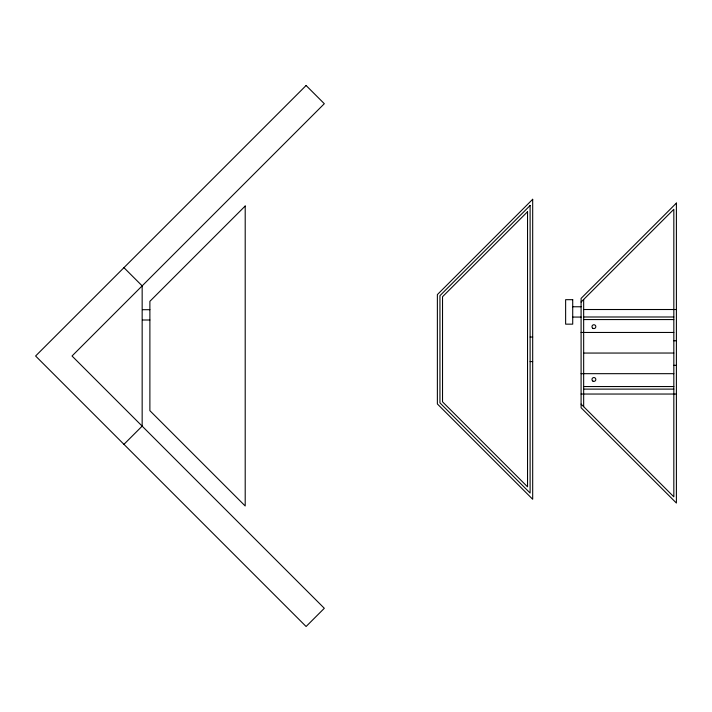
<?xml version="1.0" encoding="UTF-8"?>
<svg xmlns="http://www.w3.org/2000/svg" width="712" height="712" viewBox="0 0 712 712"><rect width="100%" height="100%" fill="white"/><g stroke="black" fill="none" stroke-linecap="round" stroke-linejoin="round"><path stroke-width="1.07" d="M123.941 444.341L142.16 426.132L142.16 285.868L123.941 267.659M581.09 302.039L673.828 209.301L673.828 496.834L581.09 404.096M572.715 306.765L581.09 306.765M583.662 309.515L676.4 309.515M142.56 309.702L149.885 309.702M583.662 316.991L673.828 316.991M572.715 317.071L581.09 317.071M583.662 319.563L673.828 319.563M142.56 320L149.885 320M581.09 332.459L673.828 332.459M530.111 337.043L532.683 337.043M673.828 340.772L676.4 340.772M583.662 353.063L673.828 353.036M530.111 361.571L532.683 361.571M673.828 365.3L676.4 365.3M581.09 373.675L673.828 373.675M583.662 386.545L673.828 386.545M583.662 389.117L673.828 389.117M581.09 394.039L676.4 394.039M583.662 299.458L583.662 406.677M306.098 85.502L35.6 356L306.098 626.498L324.316 608.288L72.028 356L324.316 103.712L306.098 85.502M245.204 206.017L149.885 301.327L149.885 410.673L245.204 505.983L245.204 206.017M532.683 199.289L437.373 294.608L437.373 403.953L532.683 499.263L532.683 199.289M530.111 205.51L439.945 295.676L439.945 402.885L530.111 493.042L530.111 205.51M527.53 211.731L442.526 296.735L442.526 401.817L527.53 486.83L527.53 211.731M676.4 203.08L581.09 298.39L581.09 407.736L676.4 503.055L676.4 203.08M572.715 299.681L565.631 299.681L565.631 324.156L572.715 324.156L572.715 299.681M592.936 328.339A1.931 1.931 0 0 0 595.828 326.666A1.931 1.931 0 0 0 592.936 324.992A1.931 1.931 0 0 0 592.936 328.339M592.936 381.142A1.931 1.931 0 0 0 595.828 379.469A1.931 1.931 0 0 0 592.936 377.796A1.931 1.931 0 0 0 592.936 381.142"/></g></svg>
